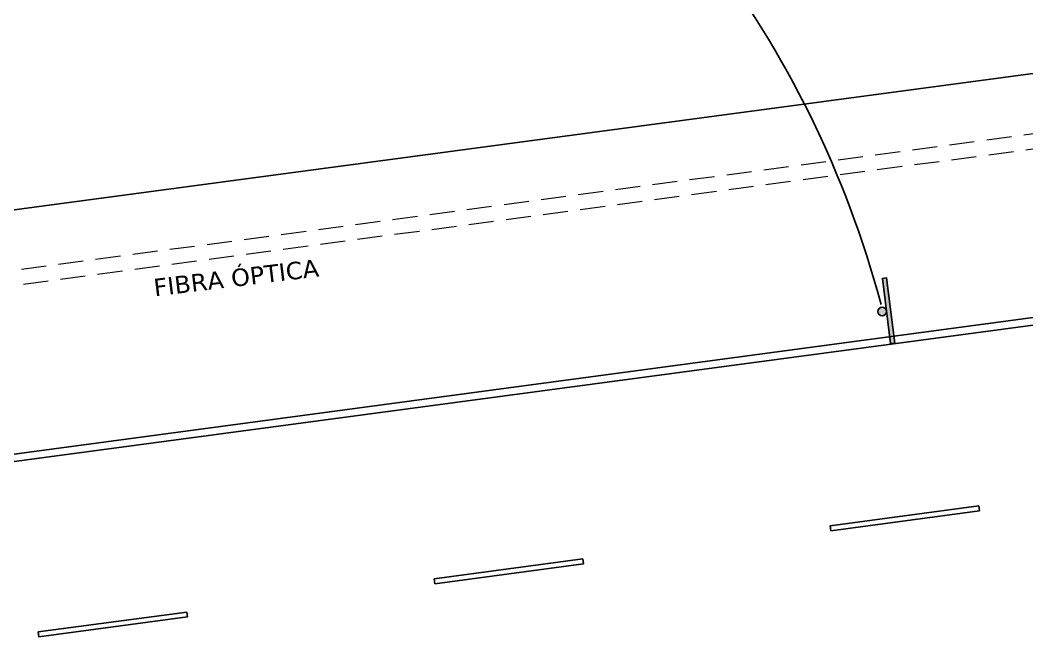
# Model space of a CAD drawing. Header units: millimetres. Extents: x -505 to 8538, y 111 to 6031.
# Drawn here: x 8460.86 to 8481.02, y 5637.84 to 5650.2 of the extents above; entities that cross this region are included whole.
import ezdxf

# ---------------------------------------------------------------- set-up
doc = ezdxf.new("R2010")
doc.units = ezdxf.units.MM
doc.linetypes.add('DASHED', pattern=[0.75, 0.5, -0.25])
for name, color, linetype in [('Cajas de Paso', 252, 'Continuous'), ('ESTRUCTURA_LA VICTORIA', 8, 'Continuous'), ('SEÑALIZACION VERTICAL', 7, 'Continuous'), ('TEXTOS', 1, 'Continuous'), ('ÁREA VERDE', 3, 'Continuous')]:
    doc.layers.add(name, color=color, linetype=linetype)
doc.layers.add('CANALIZACIÒN 1 VÌA', color=6, linetype='Continuous', lineweight=9)
doc.layers.add('SEÑALIZACION HORIZONTAL PROPUESTA', color=4, linetype='Continuous', lineweight=5)
doc.styles.add('MtXpl_Verdana', font='verdana.ttf')

# ---------------------------------------------------------------- blocks, each defined once
blk = doc.blocks.new('SEÑAL HORIZONTAL')
at = {"layer": 'SEÑALIZACION VERTICAL'}
h = blk.add_hatch(color=1, dxfattribs=at)
h.paths.add_polyline_path([(0.0345, -0.2615), (0.0682, -0.2615), (0.0682, 0.2615), (0.0345, 0.2615)])
h.paths.add_polyline_path([(0.0345, 0, 1), (-0.0345, 0, 1)])
at = {"layer": 'SEÑALIZACION VERTICAL', "color": 1}
blk.add_lwpolyline([(0.0345, -0.2615), (0.0682, -0.2615), (0.0682, 0.2615), (0.0345, 0.2615)], close=True, dxfattribs=at)
blk.add_circle((0, 0), 0.0345, dxfattribs=at)

msp = doc.modelspace()

# ---------------------------------------------------------------- linework, layer by layer
at = {"layer": 'Cajas de Paso', "color": 40}
for p, q in [((8449.109, 5639.945), (8486.246, 5644.925)), ((8449.129, 5639.797), (8486.346, 5644.787))]:
    msp.add_line(p, q, dxfattribs=at)
at = {"layer": 'CANALIZACIÒN 1 VÌA', "color": 1, "linetype": 'DASHED'}
for p, q in [((8485.913, 5648.555), (8448.625, 5643.556)), ((8485.953, 5648.258), (8448.665, 5643.258))]:
    msp.add_line(p, q, dxfattribs=at)
at = {"layer": 'ESTRUCTURA_LA VICTORIA', "color": 6}
msp.add_line((8448.465, 5644.748), (8485.663, 5649.736), dxfattribs=at)
at = {"layer": 'SEÑALIZACION HORIZONTAL PROPUESTA', "lineweight": 25, "ltscale": 5}
for points in [[(8480.055, 5640.466), (8477.082, 5640.068), (8477.095, 5639.969), (8480.068, 5640.367), (8480.055, 5640.466)], [(8472.126, 5639.403), (8469.153, 5639.004), (8469.166, 5638.905), (8472.139, 5639.304), (8472.126, 5639.403)], [(8464.197, 5638.34), (8461.224, 5637.941), (8461.237, 5637.842), (8464.21, 5638.241), (8464.197, 5638.34)]]:
    msp.add_lwpolyline(points, dxfattribs=at)
at = {"layer": 'ÁREA VERDE', "color": 1}
msp.add_arc((8458.244, 5639.205), 20.55, 14.9244, 59.7996, dxfattribs=at)

# ---------------------------------------------------------------- block references
at = {"layer": 'SEÑALIZACION VERTICAL', "xscale": 2.514019344934271, "yscale": 2.514019344934271, "zscale": 2.514019344934271, "rotation": 7.161956172188661}
msp.add_blockref('SEÑAL HORIZONTAL', (8478.122, 5644.359), dxfattribs=at)

# ---------------------------------------------------------------- texts
at = {"layer": 'TEXTOS', "color": 1, "style": 'MtXpl_Verdana'}
msp.add_text('FIBRA ÓPTICA', height=0.35, rotation=6.9456, dxfattribs=at).set_placement((8463.557, 5644.661))

doc.saveas('drawing.dxf')
